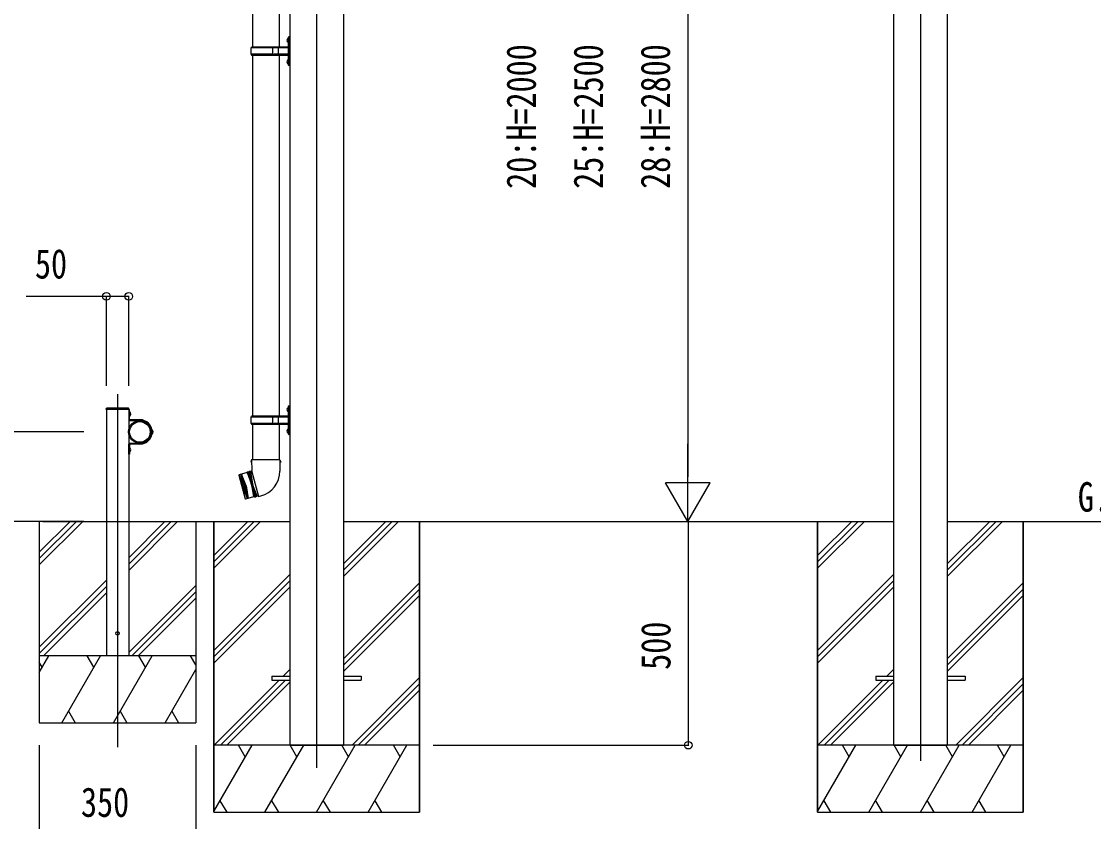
# Model space of a CAD drawing. Units: millimetres, scale not verified. Extents: x -8410 to 8410, y -5940 to 5940.
# Drawn here: x -6300 to -3903, y -3421 to -1633 of the extents above; entities that cross this region are included whole.
import ezdxf
from ezdxf.enums import TextEntityAlignment as Align

# ---------------------------------------------------------------- set-up
doc = ezdxf.new("R2010")
doc.units = ezdxf.units.MM
doc.header["$LTSCALE"] = 30
for name, color, linetype in [('0-2_USER1', 3, 'Continuous'), ('0-4_YKK_12', 2, 'Continuous'), ('0-5_YKK_13', 4, 'Continuous'), ('0-6_YKK_A1', 4, 'Continuous'), ('0-7_YKK_D', 6, 'Continuous')]:
    doc.layers.add(name, color=color, linetype=linetype)
doc.styles.add('ＭＳ ゴシック', font='')
doc.styles.get('ＭＳ ゴシック').set_extended_font_data('MS Gothic')

msp = doc.modelspace()

# ---------------------------------------------------------------- linework, layer by layer
at = {"layer": '0-4_YKK_12'}
for p, q in [((-4289.86, -485.76), (-4289.86, -3284.74)), ((-5639.86, -580.17), (-5639.86, -3300.61)), ((-6084.86, -2465.68), (-6084.86, -3254.07))]:
    msp.add_line(p, q, dxfattribs=at)
at = {"layer": '0-5_YKK_13'}
for p, q in [((-5783.21, -892.69), (-5783.21, -1689.99)), ((-5723.51, -892.69), (-5723.51, -1689.99)), ((-5705.66, -1672.85), (-5703.62, -1673.85)), ((-5704.39, -1670.85), (-5703.76, -1670.85)), ((-5704.39, -1670.85), (-5704.39, -1679.15)), ((-5703.76, -1670.85), (-5703.76, -1679.15)), ((-5703.76, -1670.85), (-5703.36, -1671.25)), ((-5703.62, -1673.85), (-5703.01, -1675)), ((-5701.36, -1666.5), (-5703.36, -1668.5)), ((-5703.36, -1668.5), (-5703.36, -1729.5)), ((-5703.36, -1671.25), (-5703.36, -1678.75)), ((-5701.36, -1666.5), (-5701.36, -1731.5)), ((-5701.36, -1666.5), (-5699.36, -1666.5)), ((-5699.36, -1731.5), (-5699.36, -1666.5)), ((-5786.36, -1692), (-5785.36, -1690)), ((-5786.36, -1706), (-5786.36, -1692)), ((-5737.87, -1692), (-5786.36, -1692)), ((-5703.86, -1690), (-5785.36, -1690)), ((-5737.87, -1708), (-5737.87, -1690)), ((-5737.11, -1690), (-5735.11, -1692)), ((-5703.86, -1692), (-5735.11, -1692)), ((-5724.74, -1692), (-5726.74, -1690)), ((-5724.74, -1706), (-5724.74, -1692)), ((-5704.39, -1679.15), (-5703.76, -1679.15)), ((-5703.76, -1679.15), (-5703.36, -1678.75)), ((-5786.36, -1706), (-5785.36, -1708)), ((-5737.87, -1706), (-5786.36, -1706)), ((-5785.36, -1708), (-5703.86, -1708)), ((-5783.21, -1707.99), (-5783.21, -2515)), ((-5737.11, -1708), (-5735.11, -1706)), ((-5703.86, -1706), (-5735.11, -1706)), ((-5724.74, -1706), (-5726.74, -1708)), ((-5723.51, -1707.99), (-5723.51, -2515)), ((-5705.66, -1720.85), (-5703.62, -1721.85)), ((-5704.39, -1718.85), (-5703.76, -1718.85)), ((-5704.39, -1718.85), (-5704.39, -1727.15)), ((-5703.76, -1718.85), (-5703.76, -1727.15)), ((-5703.76, -1718.85), (-5703.36, -1719.25)), ((-5703.62, -1721.85), (-5703.01, -1723)), ((-5703.36, -1719.25), (-5703.36, -1726.75)), ((-5704.39, -1727.15), (-5703.76, -1727.15)), ((-5703.76, -1727.15), (-5703.36, -1726.75)), ((-5703.36, -1729.5), (-5701.36, -1731.5)), ((-5699.36, -1731.5), (-5701.36, -1731.5)), ((-5701.36, -2491.5), (-5703.36, -2493.5)), ((-5701.36, -2491.5), (-5701.36, -2556.5)), ((-5701.36, -2491.5), (-5699.36, -2491.5)), ((-5699.36, -2556.5), (-5699.36, -2491.5)), ((-6110.16, -2500), (-6110.05, -2497.95)), ((-6059.56, -2500), (-6110.16, -2500)), ((-6060.67, -2497), (-6109.05, -2497)), ((-6059.86, -2500), (-6057.86, -2500)), ((-6059.86, -2500), (-6059.86, -2522.7)), ((-6059.86, -2505), (-6057.86, -2505)), ((-6059.56, -2500), (-6059.67, -2497.95)), ((-6057.86, -2522.7), (-6057.86, -2500)), ((-6057.57, -2505.3), (-6057.86, -2505.3)), ((-6057.86, -2514.7), (-6057.86, -2505.3)), ((-6055.75, -2507.85), (-6057.86, -2508.9)), ((-6055.75, -2512.15), (-6057.86, -2511.1)), ((-6057.86, -2514.7), (-6057.57, -2514.7)), ((-6057.57, -2514.7), (-6057.57, -2505.3)), ((-5786.36, -2517), (-5785.36, -2515)), ((-5703.86, -2515), (-5785.36, -2515)), ((-5737.87, -2533), (-5737.87, -2515)), ((-5737.11, -2515), (-5735.11, -2517)), ((-5724.74, -2517), (-5726.74, -2515)), ((-5705.66, -2497.85), (-5703.62, -2498.85)), ((-5704.39, -2495.85), (-5703.76, -2495.85)), ((-5704.39, -2495.85), (-5704.39, -2504.15)), ((-5704.39, -2504.15), (-5703.76, -2504.15)), ((-5703.76, -2495.85), (-5703.76, -2504.15)), ((-5703.76, -2495.85), (-5703.36, -2496.25)), ((-5703.76, -2504.15), (-5703.36, -2503.75)), ((-5703.62, -2498.85), (-5703.01, -2500)), ((-5703.36, -2493.5), (-5703.36, -2554.5)), ((-5703.36, -2496.25), (-5703.36, -2503.75)), ((-6034.86, -2522.7), (-6057.86, -2522.7)), ((-6057.86, -2524.7), (-6034.86, -2524.7)), ((-5786.36, -2531), (-5786.36, -2517)), ((-5737.87, -2517), (-5786.36, -2517)), ((-5786.36, -2531), (-5785.36, -2533)), ((-5737.87, -2531), (-5786.36, -2531)), ((-5785.36, -2533), (-5703.86, -2533)), ((-5783.21, -2533), (-5783.21, -2612.7)), ((-5737.11, -2533), (-5735.11, -2531)), ((-5703.86, -2517), (-5735.11, -2517)), ((-5703.86, -2531), (-5735.11, -2531)), ((-5724.74, -2531), (-5726.74, -2533)), ((-5724.74, -2531), (-5724.74, -2517)), ((-5723.51, -2533), (-5723.51, -2612.7)), ((-6007.27, -2545.3), (-6007.56, -2545.3)), ((-6007.56, -2554.7), (-6007.56, -2545.3)), ((-6005.45, -2547.85), (-6007.56, -2548.9)), ((-6005.45, -2552.15), (-6007.56, -2551.1)), ((-6007.56, -2554.7), (-6007.27, -2554.7)), ((-6007.27, -2554.7), (-6007.27, -2545.3)), ((-5705.66, -2545.85), (-5703.62, -2546.85)), ((-5704.39, -2543.85), (-5703.76, -2543.85)), ((-5704.39, -2543.85), (-5704.39, -2552.15)), ((-5704.39, -2552.15), (-5703.76, -2552.15)), ((-5703.76, -2543.85), (-5703.76, -2552.15)), ((-5703.76, -2543.85), (-5703.36, -2544.25)), ((-5703.76, -2552.15), (-5703.36, -2551.75)), ((-5703.62, -2546.85), (-5703.01, -2548)), ((-5703.36, -2544.25), (-5703.36, -2551.75)), ((-5703.36, -2554.5), (-5701.36, -2556.5)), ((-5699.36, -2556.5), (-5701.36, -2556.5)), ((-6059.86, -2600), (-6059.86, -2577.3)), ((-6057.86, -2575.3), (-6034.86, -2575.3)), ((-6057.86, -2577.3), (-6057.86, -2600)), ((-6034.86, -2577.3), (-6057.86, -2577.3)), ((-6057.57, -2585.3), (-6057.86, -2585.3)), ((-6057.86, -2594.7), (-6057.86, -2585.3)), ((-6055.75, -2587.85), (-6057.86, -2588.9)), ((-6057.57, -2594.7), (-6057.57, -2585.3)), ((-6059.86, -2595), (-6057.86, -2595)), ((-6059.86, -2600), (-6057.86, -2600)), ((-6055.75, -2592.15), (-6057.86, -2591.1)), ((-6057.86, -2594.7), (-6057.57, -2594.7)), ((-5785.06, -2612.7), (-5786.76, -2617.2)), ((-5785.03, -2617.7), (-5786.76, -2617.2)), ((-5784.92, -2635.95), (-5785.31, -2636.05)), ((-5785.31, -2636.05), (-5769.71, -2694.3)), ((-5721.66, -2612.7), (-5785.06, -2612.7)), ((-5785.06, -2612.7), (-5784.92, -2635.95)), ((-5721.66, -2612.7), (-5721.81, -2637.7)), ((-5813.64, -2646.23), (-5813.29, -2645.62)), ((-5813.64, -2646.23), (-5799.33, -2699.65)), ((-5795.42, -2640.83), (-5813.29, -2645.62)), ((-5798.72, -2700), (-5813.29, -2645.62)), ((-5809.43, -2644.58), (-5794.86, -2698.96)), ((-5805.04, -2672.55), (-5809.43, -2644.58)), ((-5807.5, -2644.07), (-5792.92, -2698.45)), ((-5797.31, -2670.48), (-5807.5, -2644.07)), ((-5792.78, -2639.09), (-5795.42, -2640.83)), ((-5792.78, -2639.09), (-5790.85, -2638.57)), ((-5777.69, -2695.4), (-5792.78, -2639.09)), ((-5787.89, -2638.04), (-5790.85, -2638.57)), ((-5790.85, -2638.57), (-5775.76, -2694.88)), ((-5784.99, -2637.26), (-5787.89, -2638.04)), ((-5787.89, -2638.04), (-5783.31, -2666.73)), ((-5805.04, -2672.55), (-5794.86, -2698.96)), ((-5797.31, -2670.48), (-5792.92, -2698.45)), ((-5772.93, -2693.87), (-5783.31, -2666.73)), ((-5798.72, -2700), (-5799.33, -2699.65)), ((-5780.85, -2695.21), (-5798.72, -2700)), ((-5777.69, -2695.4), (-5780.85, -2695.21)), ((-5777.69, -2695.4), (-5775.76, -2694.88)), ((-5777.69, -2695.4), (-5775.76, -2694.88)), ((-5772.93, -2693.87), (-5775.76, -2694.88)), ((-5770.03, -2693.09), (-5772.93, -2693.87)), ((-5769.71, -2694.3), (-5764.8, -2692.98)), ((-5739.86, -3095.5), (-5699.86, -3095.5)), ((-5739.86, -3095.5), (-5739.86, -3104.5)), ((-5739.86, -3104.5), (-5699.86, -3104.5)), ((-5579.86, -3095.5), (-5539.86, -3095.5)), ((-5579.86, -3104.5), (-5539.86, -3104.5)), ((-5539.86, -3095.5), (-5539.86, -3104.5)), ((-4389.86, -3095.5), (-4349.86, -3095.5)), ((-4389.86, -3095.5), (-4389.86, -3104.5)), ((-4389.86, -3104.5), (-4349.86, -3104.5)), ((-4229.86, -3095.5), (-4189.86, -3095.5)), ((-4229.86, -3104.5), (-4189.86, -3104.5)), ((-4189.86, -3095.5), (-4189.86, -3104.5))]:
    msp.add_line(p, q, dxfattribs=at)
for points in [[(-5705.66, -1677.15), (-5703.62, -1676.15), (-5703.01, -1675)], [(-5705.66, -1725.15), (-5703.62, -1724.15), (-5703.01, -1723)], [(-5705.66, -2502.15), (-5703.62, -2501.15), (-5703.01, -2500)], [(-5705.66, -2550.15), (-5703.62, -2549.15), (-5703.01, -2548)], [(-5721.66, -2612.7), (-5720.16, -2617.2), (-5721.69, -2617.7)], [(-5795.42, -2640.83), (-5785.24, -2667.24), (-5780.85, -2695.21)]]:
    msp.add_lwpolyline(points, dxfattribs=at)
for centre, radius in [((-6034.86, -2550), 25.2), ((-6034.86, -2550), 23), ((-6084.86, -3000), 4)]:
    msp.add_circle(centre, radius, dxfattribs=at)
for centre, radius, start, end in [((-5700.06, -1675), 6, 136.21765, 223.78235), ((-5703.86, -1689.5), 0.5, 270, 0), ((-5703.86, -1691.5), 0.5, 270, 0), ((-5700.06, -1723), 6, 136.21765, 223.78235), ((-5703.86, -1706.5), 0.5, 0, 90), ((-5703.86, -1708.5), 0.5, 0, 90), ((-6109.05, -2498), 1, 90, 176.99994), ((-6060.67, -2498), 1, 3.00011, 90), ((-6061.46, -2510), 6.1, 309.60193, 50.39807), ((-5700.06, -2500), 6, 136.21765, 223.78235), ((-5703.86, -2514.5), 0.5, 270, 0), ((-5703.86, -2516.5), 0.5, 270, 0), ((-6057.86, -2522.7), 2, 180, 270), ((-6034.86, -2550), 27.3, 270, 90), ((-6034.86, -2550), 25.3, 270, 90), ((-5703.86, -2531.5), 0.5, 0, 90), ((-5703.86, -2533.5), 0.5, 0, 90), ((-6011.16, -2550), 6.1, 309.60193, 50.39807), ((-5700.06, -2548), 6, 136.21765, 223.78235), ((-6057.86, -2577.3), 2, 90, 180), ((-6061.46, -2590), 6.1, 309.60193, 50.39807), ((-5779.81, -2636.96), 58, 285, 359.65623)]:
    msp.add_arc(centre, radius, start, end, dxfattribs=at)
at = {"layer": '0-6_YKK_A1'}
for p, q in [((-4349.86, -656.16), (-4349.86, -3250)), ((-4229.86, -656.16), (-4229.86, -3250)), ((-5699.86, -750.5), (-5699.86, -3250)), ((-5579.86, -750.5), (-5579.86, -3250)), ((-6059.86, -2500), (-6109.86, -2500)), ((-6109.86, -2500), (-6109.86, -3050)), ((-6059.86, -2500), (-6059.86, -3050)), ((-6259.96, -2750), (-6259.96, -3200)), ((-6259.96, -2818.98), (-6190.98, -2750)), ((-6259.96, -2833.12), (-6176.84, -2750)), ((-6259.96, -2847.26), (-6162.7, -2750)), ((-6252.21, -2750), (-6059.86, -2750)), ((-6218.42, -2750), (-5699.86, -2750)), ((-6059.86, -2831.01), (-5978.85, -2750)), ((-6059.86, -2845.15), (-5964.71, -2750)), ((-6059.86, -2859.3), (-5950.56, -2750)), ((-5909.96, -2750), (-5909.96, -3200)), ((-5869.86, -2750), (-5869.86, -3400)), ((-5869.86, -2826.48), (-5793.38, -2750)), ((-5869.86, -2840.62), (-5779.24, -2750)), ((-5869.86, -2854.76), (-5765.1, -2750)), ((-5869.86, -3400), (-5869.86, -2750)), ((-5579.86, -2750), (-4349.86, -2750)), ((-5579.86, -2873.13), (-5456.73, -2750)), ((-5579.86, -2858.99), (-5470.87, -2750)), ((-5579.86, -2844.85), (-5485.01, -2750)), ((-5409.86, -2750), (-5409.86, -3400)), ((-5409.86, -3400), (-5409.86, -2750)), ((-4519.86, -2750), (-4519.86, -3400)), ((-4519.86, -2826.48), (-4443.38, -2750)), ((-4519.86, -2840.62), (-4429.24, -2750)), ((-4519.86, -2854.76), (-4415.1, -2750)), ((-4519.86, -3400), (-4519.86, -2750)), ((-4229.86, -2750), (-3763.8, -2750)), ((-4229.86, -2873.13), (-4106.73, -2750)), ((-4229.86, -2858.99), (-4120.87, -2750)), ((-4229.86, -2844.85), (-4135.01, -2750)), ((-4059.86, -2750), (-4059.86, -3400)), ((-4059.86, -3400), (-4059.86, -2750)), ((-5869.86, -3038.61), (-5699.86, -2868.61)), ((-4519.86, -3038.61), (-4349.86, -2868.61)), ((-6259.96, -3031.11), (-6109.86, -2881.01)), ((-6259.96, -3045.25), (-6109.86, -2895.15)), ((-6059.86, -3043.14), (-5909.96, -2893.24)), ((-5869.86, -3052.75), (-5699.86, -2882.75)), ((-5869.86, -3066.89), (-5699.86, -2896.9)), ((-5579.86, -3056.98), (-5409.86, -2886.98)), ((-4519.86, -3052.75), (-4349.86, -2882.75)), ((-4519.86, -3066.89), (-4349.86, -2896.9)), ((-4229.86, -3056.98), (-4059.86, -2886.98)), ((-6250.57, -3050), (-6109.86, -2909.3)), ((-6052.58, -3050), (-5909.96, -2907.39)), ((-6038.43, -3050), (-5909.96, -2921.53)), ((-5579.86, -3071.12), (-5409.86, -2901.12)), ((-5579.86, -3085.26), (-5409.86, -2915.26)), ((-4229.86, -3071.12), (-4059.86, -2901.12)), ((-4229.86, -3085.26), (-4059.86, -2915.26)), ((-5909.96, -3050), (-6259.96, -3050)), ((-6259.96, -3087.45), (-6238.34, -3050)), ((-6253.34, -3075.98), (-6259.96, -3064.52)), ((-6209.47, -3200), (-6122.87, -3050)), ((-6137.87, -3075.98), (-6152.87, -3050)), ((-6094, -3200), (-6007.4, -3050)), ((-6022.4, -3075.98), (-6037.4, -3050)), ((-5909.96, -3070.73), (-5921.93, -3050)), ((-5978.53, -3200), (-5909.96, -3081.23)), ((-5714.62, -3095.5), (-5699.86, -3080.74)), ((-4364.62, -3095.5), (-4349.86, -3080.74)), ((-5869.12, -3250), (-5723.62, -3104.5)), ((-5854.98, -3250), (-5709.48, -3104.5)), ((-5840.83, -3250), (-5699.86, -3109.03)), ((-5700.48, -3095.5), (-5699.86, -3094.88)), ((-5559.86, -3249.11), (-5409.86, -3099.11)), ((-5546.61, -3250), (-5409.86, -3113.25)), ((-4519.12, -3250), (-4373.62, -3104.5)), ((-4504.98, -3250), (-4359.48, -3104.5)), ((-4490.83, -3250), (-4349.86, -3109.03)), ((-4350.48, -3095.5), (-4349.86, -3094.88)), ((-4209.86, -3249.11), (-4059.86, -3099.11)), ((-4196.61, -3250), (-4059.86, -3113.25)), ((-5532.47, -3250), (-5409.86, -3127.39)), ((-4182.47, -3250), (-4059.86, -3127.39)), ((-6194.47, -3174.02), (-6179.47, -3200)), ((-6079, -3174.02), (-6064.01, -3200)), ((-5963.53, -3174.02), (-5948.54, -3200)), ((-6259.96, -3200), (-5909.96, -3200)), ((-5409.86, -3250), (-5869.86, -3250)), ((-5869.86, -3398.37), (-5784.2, -3250)), ((-5799.2, -3275.98), (-5814.2, -3250)), ((-5755.33, -3400), (-5668.73, -3250)), ((-5699.86, -3250), (-5579.86, -3250)), ((-5683.73, -3275.98), (-5698.73, -3250)), ((-5639.86, -3400), (-5553.26, -3250)), ((-5568.26, -3275.98), (-5583.26, -3250)), ((-5524.39, -3400), (-5437.79, -3250)), ((-5452.79, -3275.98), (-5467.79, -3250)), ((-4059.86, -3250), (-4519.86, -3250)), ((-4519.86, -3398.37), (-4434.2, -3250)), ((-4449.2, -3275.98), (-4464.2, -3250)), ((-4405.33, -3400), (-4318.73, -3250)), ((-4349.86, -3250), (-4229.86, -3250)), ((-4333.73, -3275.98), (-4348.73, -3250)), ((-4289.86, -3400), (-4203.26, -3250)), ((-4218.26, -3275.98), (-4233.26, -3250)), ((-4174.39, -3400), (-4087.79, -3250)), ((-4102.79, -3275.98), (-4117.79, -3250)), ((-5855.8, -3374.02), (-5840.8, -3400)), ((-5740.33, -3374.02), (-5725.33, -3400)), ((-5624.86, -3374.02), (-5609.86, -3400)), ((-5509.39, -3374.02), (-5494.39, -3400)), ((-4505.8, -3374.02), (-4490.8, -3400)), ((-4390.33, -3374.02), (-4375.33, -3400)), ((-4274.86, -3374.02), (-4259.86, -3400)), ((-4159.39, -3374.02), (-4144.39, -3400)), ((-5869.86, -3400), (-5409.86, -3400)), ((-4519.86, -3400), (-4059.86, -3400))]:
    msp.add_line(p, q, dxfattribs=at)
at = {"layer": '0-7_YKK_D'}
for p, q in [((-4809.86, -850), (-4809.86, -2650)), ((-6109.86, -2447), (-6109.86, -2246)), ((-6059.86, -2447), (-6059.86, -2246)), ((-6159.86, -2550), (-6510.96, -2550)), ((-4809.86, -2750), (-4809.86, -2576.79)), ((-4809.86, -2750), (-4859.86, -2663.4)), ((-4759.86, -2663.4), (-4859.86, -2663.4)), ((-4809.86, -2750), (-4759.86, -2663.4)), ((-6251.81, -2750), (-6760.96, -2750)), ((-6159.86, -2750), (-6510.96, -2750)), ((-5215.33, -2750), (-4808.86, -2750)), ((-5215.33, -2750), (-4807.86, -2750)), ((-4808.86, -2750), (-4808.86, -3250)), ((-6259.96, -3250), (-6259.96, -3451)), ((-5909.96, -3250), (-5909.96, -3451)), ((-5378.86, -3250), (-4807.86, -3250))]:
    msp.add_line(p, q, dxfattribs=at)
msp.add_lwpolyline([(-6059.86, -2247), (-6109.86, -2247), (-6289.46, -2247)], dxfattribs=at)
for centre in [(-6109.86, -2247), (-6059.86, -2247), (-4808.86, -3250)]:
    msp.add_circle(centre, 8.5, dxfattribs=at)

# ---------------------------------------------------------------- texts
at = {"layer": '0-2_USER1', "style": 'ＭＳ ゴシック', "width": 0.8}
msp.add_text('G.L', height=65.98, dxfattribs=at).set_placement((-3938, -2748), align=Align.BOTTOM_LEFT)
at = {"layer": '0-7_YKK_D', "style": 'ＭＳ ゴシック', "width": 0.8}
for s, p in [('20:H=2000', (-5129.86, -2006.8)), ('25:H=2500', (-4979.86, -2006.8)), ('28:H=2800', (-4829.86, -2006.8)), ('500', (-4828.86, -3081.6))]:
    msp.add_text(s, height=65.98, rotation=90, dxfattribs=at).set_placement(p, align=Align.BOTTOM_LEFT)
for s, p in [('50', (-6269.46, -2227)), ('350', (-6166.56, -3430))]:
    msp.add_text(s, height=65.98, dxfattribs=at).set_placement(p, align=Align.BOTTOM_LEFT)

doc.saveas('drawing.dxf')
